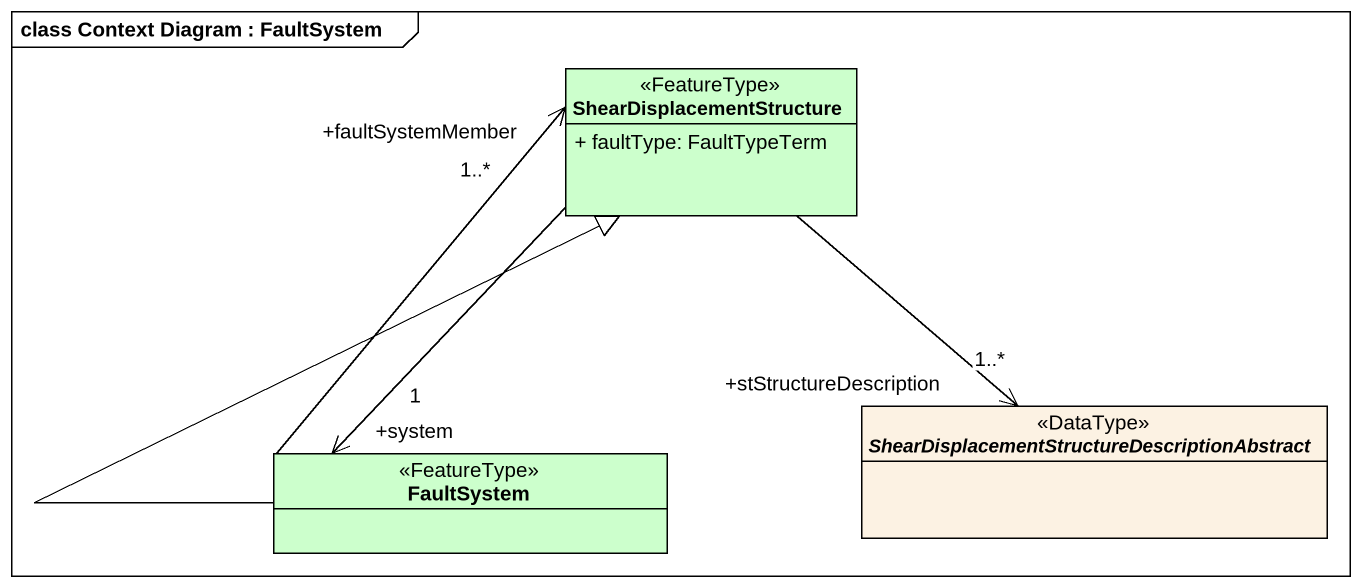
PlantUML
@startuml
mainframe class Context Diagram : FaultSystem
hide circle
hide empty members
skinparam classAttributeIconSize 0
class ShearDisplacementStructure <<FeatureType>> #CCFFCC {
  + faultType: FaultTypeTerm
}
abstract class "ShearDisplacementStructureDescriptionAbstract" as ShearDisplacementStructureDe <<DataType>>
class FaultSystem <<FeatureType>> #CCFFCC
ShearDisplacementStructure --> "+stStructureDescription\n1..*" ShearDisplacementStructureDe
ShearDisplacementStructure --> "+system\n1" FaultSystem
FaultSystem -up-|> ShearDisplacementStructure
FaultSystem -up-> "+faultSystemMember\n1..*" ShearDisplacementStructure
@enduml
